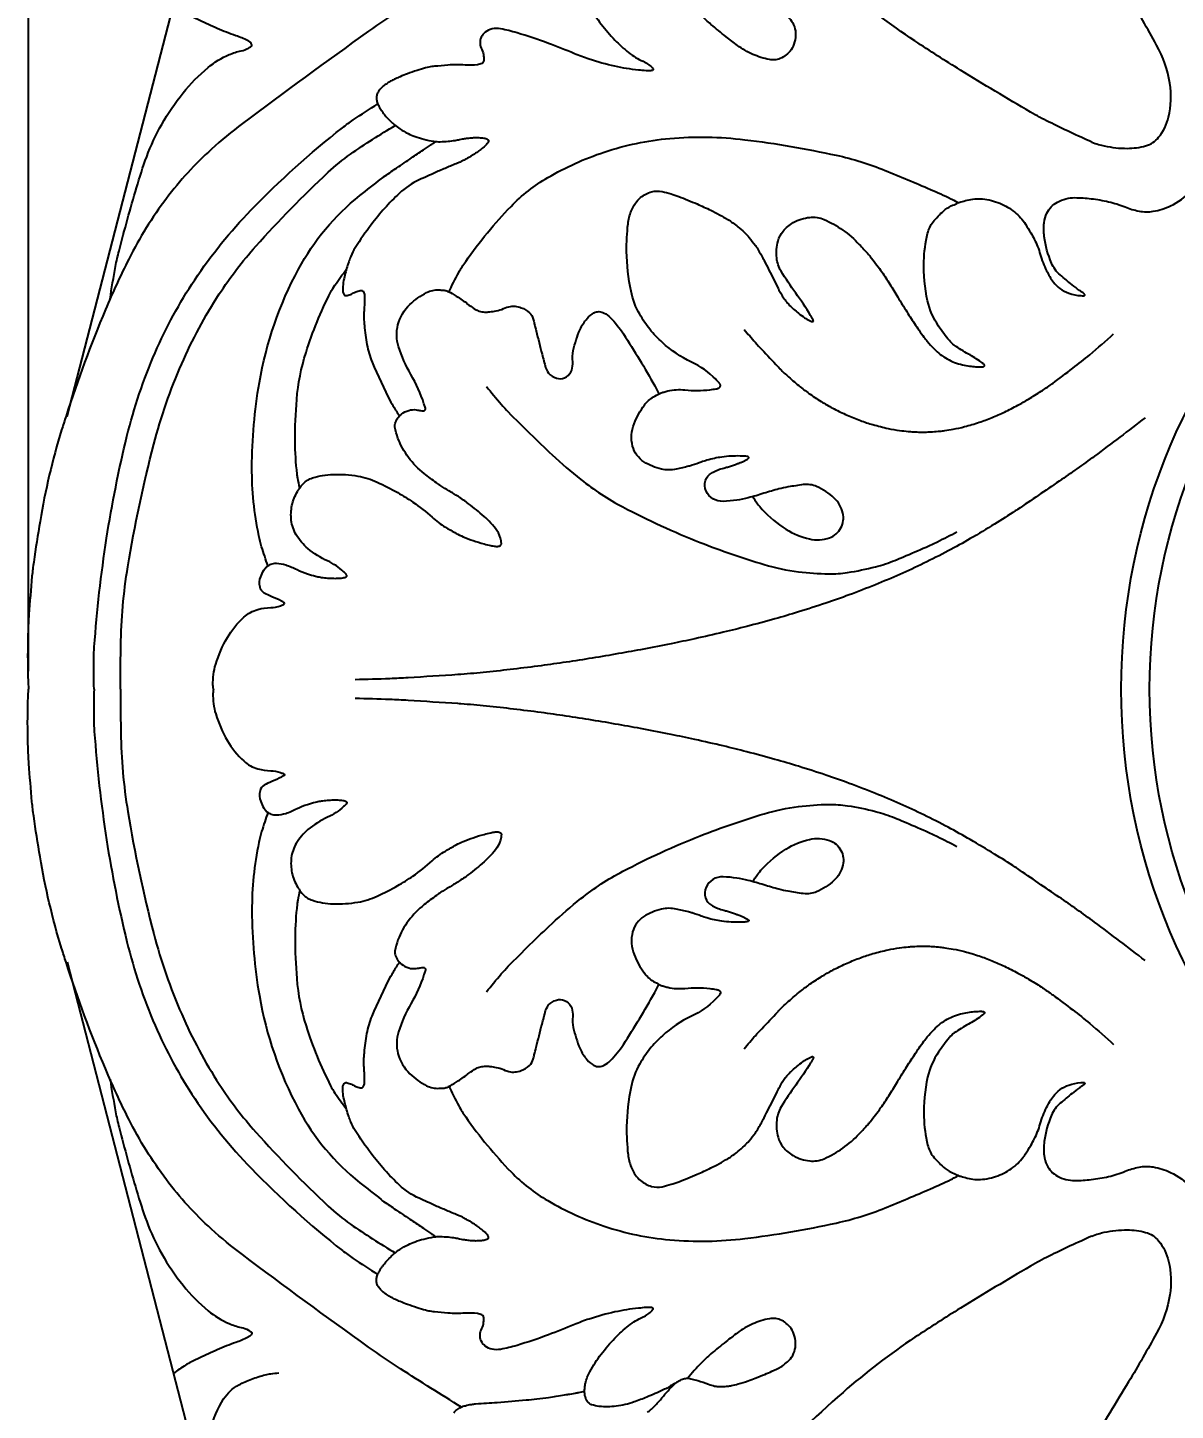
# Model space of a CAD drawing. Header units: millimetres. Extents: x 96 to 279, y 61 to 183.
# Drawn here: x 135.84 to 140.44, y 120.21 to 125.75 of the extents above; entities that cross this region are included whole.
import ezdxf

# ---------------------------------------------------------------- set-up
doc = ezdxf.new("R2010")
doc.units = ezdxf.units.MM
doc.layers.add('DIMENSIONS', color=4, linetype='Continuous')
doc.layers.add('PART', color=7, linetype='Continuous')
doc.styles.get("Standard").update_dxf_attribs({"font": 'arial.ttf'})
doc.dimstyles.new('BALMER1', dxfattribs={"dimscale": 0, "dimtxt": 0.09375, "dimasz": 0.125, "dimexe": 0.0625, "dimexo": 0.125, "dimgap": 0.0625, "dimtad": 1, "dimdec": 4, "dimlfac": -1, "dimzin": 3, "dimdsep": 46, "dimlunit": 4, "dimtxsty": 'Standard', "dimcen": 0.0625, "dimdle": 0.0625, "dimclrd": 256, "dimclre": 256, "dimclrt": 256, "dimadec": 0, "dimazin": 0, "dimtfac": 0.75, "dimtdec": 4, "dimtix": 1, "dimtmove": 2, "dimatfit": 3, "dimfxl": 1, "dimtolj": 1, "dimtzin": 3, "dimarcsym": 0})

# ---------------------------------------------------------------- blocks, each defined once
blk = doc.blocks.new('BALMERREPEAT206VI')
at = {"layer": 'PART'}
blk.add_line((-6.7195, 1.0919), (-5.5998, 5.4327), dxfattribs=at)
at = {"layer": 'PART', "flags": 128}
for points in [[(-2.3668, 5.3444, -0.000194), (-2.3501, 5.3683, -0.00036), (-2.3411, 5.3812, -0.000001), (-2.3191, 5.4126, -0.000191), (-2.319, 5.4127, -0.000279), (-2.3114, 5.4234, -0.000187), (-2.3001, 5.4395, -0.000429), (-2.2956, 5.4459, -0.000169), (-2.284, 5.4621, -0.001111), (-2.2759, 5.4736, -0.000541)], [(-2.6168, 2.1902, -0.00799), (-2.788, 2.2708, -0.017954), (-2.8623, 2.3107, -0.005914), (-3.1427, 2.4788, -0.008948), (-3.3247, 2.5954, -0.03276), (-3.6129, 2.8159, -0.025623), (-3.9459, 3.1387, -0.032157)], [(-4.396, 2.8954, -0.030425), (-4.3835, 2.8858, -0.013959), (-4.372, 2.8752, -0.010162), (-4.3568, 2.8598, -0.023116), (-4.3321, 2.8311, 0.0222), (-4.3074, 2.8024, 0.013644), (-4.2957, 2.7907, 0.012702), (-4.2825, 2.7787, 0.046598), (-4.2706, 2.7703, 0.042177), (-4.256, 2.7634, 0.06222), (-4.2397, 2.7596, 0.081265), (-4.2268, 2.7603, 0.010825), (-4.2168, 2.7628, 0.004927), (-4.1948, 2.7689, 0.020325), (-4.1516, 2.7833, -0.036605), (-4.1273, 2.7905, -0.038927), (-4.1141, 2.7923, -0.02528), (-4.0937, 2.7925, -0.017189), (-4.0755, 2.7912, -0.02036), (-4.0602, 2.7889, -0.021952), (-4.0323, 2.7822, -0.015409), (-3.9934, 2.7698, -0.006688), (-3.9641, 2.7589, -0.005102), (-3.926, 2.7439, -0.01252), (-3.8976, 2.7314, -0.009795), (-3.862, 2.7139, -0.046026), (-3.8569, 2.7107, -0.01012), (-3.8356, 2.6934, -0.183268), (-3.8037, 2.6361, -0.169075), (-3.8171, 2.5666, -0.146094), (-3.8582, 2.5279, -0.165299), (-3.9079, 2.521, -0.056479), (-3.9742, 2.5418, -0.055202), (-4.0356, 2.5774, -0.008971), (-4.0811, 2.6123, -0.006575), (-4.1417, 2.6619, -0.026048), (-4.1801, 2.6977, -0.016335), (-4.2363, 2.7598)], [(-2.6168, 2.1902, 0.017677), (-2.5897, 2.1809, 0.021234), (-2.5666, 2.175, 0.052645), (-2.4745, 2.1654, 0.065949), (-2.4011, 2.1752, 0.159509), (-2.349, 2.2095, 0.109038), (-2.3093, 2.2903, 0.101225), (-2.3044, 2.426, 0.08459), (-2.3574, 2.579, 0.009383), (-2.4692, 2.7737, 0.007266), (-2.6219, 3.0201, 0.004717), (-2.8143, 3.3147, 0.005304), (-2.9906, 3.5732, 0.040993), (-3.1995, 3.8257, 0.033105), (-3.5013, 4.0966, 0.052353), (-3.6948, 4.2181, 0.054823), (-3.9, 4.2922, 0.069606), (-4.1039, 4.3123, 0.102507), (-4.2397, 4.2783, 0.044263), (-4.3381, 4.2196, 0.063464), (-4.3965, 4.1648, 0.031649), (-4.4089, 4.1477, 0.020456), (-4.4253, 4.1193)], [(-4.9418, 3.1202, 0.000005), (-5.0192, 3.1369, 0.000361)], [(-5.1721, 2.8978, 0.061604), (-5.1594, 2.8856, 0.048355), (-5.1425, 2.8753, 0.052799), (-5.1254, 2.8692, 0.015343), (-5.1005, 2.8639, 0.023491), (-5.0841, 2.8618, 0.009159), (-5.0407, 2.8589, -0.007496), (-4.9974, 2.8561, -0.0026), (-4.882, 2.8463, -0.006932), (-4.8388, 2.8418, -0.003678), (-4.792, 2.8359, -0.00558), (-4.7612, 2.8314, -0.001265), (-4.7278, 2.8261, -0.003379), (-4.7153, 2.824, -0.000679), (-4.7142, 2.8238, -0.000027), (-4.685, 2.8186, -0.002051), (-4.6714, 2.8161, -0.001155), (-4.6472, 2.8116)], [(-6.152, 3.0229, 0.023885), (-6.1501, 2.989, 0.035019), (-6.1461, 2.9662, 0.080314), (-6.0933, 2.8422, 0.131471), (-6.0323, 2.7857, 0.031167), (-5.9824, 2.7633, 0.029135), (-5.9265, 2.7459, 0.023491), (-5.9037, 2.7413, 0.017198), (-5.8722, 2.7377)], [(-5.1409, 2.8747, 0.00639), (-5.3851, 2.7215, 0.011877), (-5.5133, 2.6343, 0.005856), (-6.018, 2.2644, 0.022783), (-6.1422, 2.162, 0.047664), (-6.3223, 1.9648, 0.044532), (-6.4731, 1.722, 0.008564), (-6.5215, 1.6218, 0.008527), (-6.5667, 1.5196, 0.021929), (-6.7245, 1.0935, 0.033798)], [(-4.2751, 2.7735, 0.010403), (-4.3128, 2.7958, 0.02015), (-4.333, 2.8061, 0.010084), (-4.3985, 2.8348, 0.013093), (-4.4499, 2.8545, 0.053493), (-4.5213, 2.8714, 0.057826), (-4.5892, 2.8721, 0.056394), (-4.6197, 2.8654, 0.116152), (-4.6327, 2.8572, 0.109916), (-4.6429, 2.8408, 0.080206), (-4.6477, 2.8148, 0.030521), (-4.647, 2.7973, 0.029011), (-4.644, 2.7792, 0.068866), (-4.6269, 2.7331, 0.040264), (-4.5815, 2.6628, 0.02861), (-4.5266, 2.5991, 0.032306), (-4.4715, 2.549, 0.063411), (-4.4137, 2.5139, -0.098162), (-4.3779, 2.4886, -0.016214), (-4.3733, 2.4834, -0.104371), (-4.3728, 2.4824, -0.162063), (-4.3729, 2.4801, -0.161702), (-4.3743, 2.4784, -0.074517), (-4.3772, 2.4771, -0.047286), (-4.3821, 2.4762, -0.011098), (-4.3886, 2.4759, -0.01128), (-4.3951, 2.4758, -0.018476), (-4.4018, 2.4761, -0.00412), (-4.4321, 2.4789, -0.028895), (-4.5264, 2.494, -0.025787), (-4.6295, 2.5223, -0.019761), (-4.6887, 2.5445, 0.011151), (-4.793, 2.5857, 0.014597), (-4.9185, 2.6279, 0.028654), (-4.9841, 2.6438, 0.098887), (-5.0182, 2.6433, 0.112525), (-5.0454, 2.6306, 0.118895), (-5.0618, 2.61, 0.12675), (-5.0663, 2.5858, 0.101624), (-5.0593, 2.5606, -0.100259), (-5.0521, 2.535, -0.029971), (-5.0518, 2.5165, -0.107794), (-5.0532, 2.5115, -0.164323), (-5.0593, 2.5056, -0.076223), (-5.0765, 2.5004, -0.053744), (-5.1266, 2.4988, 0.03914), (-5.1952, 2.4986, 0.003372), (-5.2494, 2.4938, 0.01782), (-5.2596, 2.4925, 0.021413), (-5.2843, 2.4873, 0.015075), (-5.3188, 2.4773, 0.010148), (-5.3574, 2.4639, 0.013147), (-5.3867, 2.4523, 0.009119), (-5.4045, 2.4443, 0.009291), (-5.4217, 2.4358, 0.023529), (-5.4341, 2.4285, 0.015687), (-5.4519, 2.4163, 0.045384), (-5.4626, 2.4068, 0.038358), (-5.4732, 2.3936, 0.074357), (-5.4794, 2.3807, 0.079376), (-5.4813, 2.3675, 0.059485), (-5.4794, 2.3527, 0.057582), (-5.4738, 2.3383, 0.018224), (-5.4637, 2.3204, 0.026336), (-5.4556, 2.3088, 0.010286), (-5.4432, 2.2935, 0.013361), (-5.4332, 2.2822, 0.01584), (-5.4242, 2.2732, 0.009799), (-5.4091, 2.2596, 0.03605), (-5.3875, 2.2434, 0.025839), (-5.3549, 2.2248, 0.029396), (-5.327, 2.2128, 0.024306), (-5.292, 2.2019, 0.025831), (-5.2523, 2.1938, 0.040472), (-5.2265, 2.1921, 0.018991), (-5.1937, 2.1937, 0.022536), (-5.1664, 2.1974, 0.007971), (-5.1484, 2.201, -0.011633), (-5.1362, 2.2033, -0.009744), (-5.1209, 2.2055, -0.007653), (-5.1014, 2.2077, -0.024298), (-5.0832, 2.2085, -0.019191), (-5.0602, 2.2076, -0.026039), (-5.0519, 2.2065, -0.023692), (-5.0428, 2.2043, -0.079529), (-5.0362, 2.2012, -0.135644), (-5.0333, 2.1979, -0.157543), (-5.0328, 2.1938, -0.101182), (-5.0353, 2.1878, -0.03201), (-5.0404, 2.1812, -0.031387), (-5.0464, 2.1751, -0.014656), (-5.0635, 2.1608, -0.016921), (-5.0792, 2.1493, -0.007043), (-5.0989, 2.1363, -0.011082), (-5.1116, 2.1285, -0.009566), (-5.1305, 2.118, -0.015181), (-5.1427, 2.1121, -0.009907), (-5.1565, 2.1061, 0.003094), (-5.2012, 2.0875, 0.004942), (-5.2445, 2.0687, 0.003242), (-5.31, 2.0389, 0.07944), (-5.3894, 1.9856, 0.044692), (-5.5025, 1.8597, 0.017898), (-5.5665, 1.7675, 0.051195), (-5.5843, 1.7324, 0.006044), (-5.5922, 1.711, 0.009416), (-5.5968, 1.6971, 0.020408), (-5.6113, 1.6436, 0.035472), (-5.6161, 1.612, 0.017619), (-5.6166, 1.602, 0.02191), (-5.6163, 1.594, 0.050929), (-5.615, 1.5868, 0.061692), (-5.6126, 1.5812, 0.118858), (-5.6088, 1.5772, 0.134245), (-5.604, 1.5757, 0.059796), (-5.5993, 1.5761, 0.029253), (-5.59, 1.5785, 0.051888), (-5.5728, 1.5863, -0.052678), (-5.5556, 1.594, -0.03303), (-5.5463, 1.5964, -0.066682), (-5.5416, 1.5967, -0.136441), (-5.5368, 1.5949, -0.118851), (-5.533, 1.5905, -0.050951), (-5.5304, 1.5839, -0.050797), (-5.5292, 1.5768, -0.00933), (-5.5288, 1.5675, -0.009312), (-5.5286, 1.5581, -0.01875), (-5.5293, 1.5442, 0.00903), (-5.5311, 1.5153, 0.032543), (-5.5299, 1.4559, 0.0251), (-5.5196, 1.3795, 0.052514), (-5.4988, 1.3096, 0.021646), (-5.4239, 1.1497, 0.018744), (-5.4137, 1.132, 0.008429), (-5.3891, 1.0938)], [(-6.5482, 1.5622, -0.008425), (-6.5262, 1.6923, -0.017316), (-6.5122, 1.755, -0.007976), (-6.4422, 2.0079, -0.016081), (-6.4015, 2.1315, -0.042071), (-6.3413, 2.2612, -0.039456), (-6.2556, 2.3872, -0.050147), (-6.1554, 2.4892, -0.072744), (-6.0712, 2.5407, -0.048718), (-6.0235, 2.5558, 0.076128), (-5.9935, 2.5671, 0.022503), (-5.9826, 2.574, 0.112579), (-5.9808, 2.5759, 0.189766), (-5.9802, 2.58, 0.120256), (-5.9831, 2.5858, 0.056261), (-5.9887, 2.591, 0.040197), (-5.9979, 2.5967, 0.037333), (-6.0439, 2.6162, -0.023162), (-6.1188, 2.6455, -0.004211), (-6.1546, 2.6619, -0.002214), (-6.2224, 2.6938, -0.031785), (-6.2459, 2.7069, -0.014546), (-6.2943, 2.7401)], [(-6.6123, 0, -0.00611), (-6.613, 0.123, -0.016298), (-6.6113, 0.1691, -0.020734), (-6.5621, 0.6038, -0.021772), (-6.4804, 1.0124, -0.041922), (-6.3677, 1.347, -0.044572), (-6.2091, 1.6388, -0.04592), (-5.9834, 1.9187, -0.033526), (-5.618, 2.2479, -0.019035), (-5.5743, 2.2797, -0.008772), (-5.476, 2.3431)], [(-6.5062, 0, -0.00075), (-6.5066, 0.0086, -0.003679), (-6.5066, 0.0103, -0.008939), (-6.5068, 0.034, -0.001516), (-6.5052, 0.1737, -0.037058), (-6.4771, 0.4902, -0.023483), (-6.3729, 0.9802, -0.038589), (-6.2614, 1.3019, -0.041274), (-6.1106, 1.5823, -0.038428), (-5.9645, 1.7734, -0.022283), (-5.6748, 2.0697, -0.035721), (-5.5853, 2.1422, -0.019319), (-5.4062, 2.2572)], [(-5.9159, 0.4937, -0.012527), (-5.9412, 0.5701, -0.02245), (-5.9523, 0.6137, -0.05202), (-5.98, 0.8876, -0.041966), (-5.9503, 1.2272, -0.080691), (-5.7935, 1.6821, -0.101678), (-5.5479, 1.9763, -0.001848), (-5.4631, 2.0433, -0.015248), (-5.4526, 2.0511, -0.000248), (-5.4039, 2.0846, -0.002831), (-5.3996, 2.0875, -0.000487), (-5.3703, 2.1072, 0.001677), (-5.341, 2.1269, 0.000376), (-5.2933, 2.1591, 0.001137), (-5.2776, 2.1699, 0.000132), (-5.2599, 2.182, 0.000352), (-5.2532, 2.1865, 0.000012), (-5.2529, 2.1868, 0.000001), (-5.2461, 2.1914, 0.000163), (-5.2455, 2.1918, 0.000043), (-5.2435, 2.1932)], [(-5.1925, 1.5873, -0.015763), (-5.1513, 1.6689, -0.027998), (-5.1241, 1.7126, -0.019371), (-5.0366, 1.8276, -0.019827), (-4.9425, 1.933, -0.068669), (-4.7957, 2.0482, -0.051615), (-4.57, 2.1503, -0.05858), (-4.3067, 2.205, -0.052277), (-4.0056, 2.2, -0.023551), (-3.6398, 2.1378, -0.042823), (-3.4446, 2.0773, -0.005165), (-3.2632, 2.0012, -0.011243), (-3.181, 1.9636, -0.006877), (-3.1746, 1.9603, -0.001892), (-3.1513, 1.9481)], [(-3.9755, 0.7718, 0.020648), (-3.9555, 0.7425, 0.024942), (-3.9368, 0.7199, 0.067939), (-3.8413, 0.6404, 0.083127), (-3.7472, 0.6015, 0.141795), (-3.6671, 0.6059, 0.189943), (-3.6211, 0.6457, 0.179804), (-3.6135, 0.7051, 0.150483), (-3.6491, 0.7663, 0.085411), (-3.7188, 0.8114, 0.133497), (-3.7719, 0.8188, 0.012184), (-3.8324, 0.8095, 0.019722), (-3.8694, 0.8015, 0.012786), (-3.93, 0.784, -0.012392), (-3.9926, 0.766, -0.028875), (-4.0385, 0.7567, -0.024934), (-4.0925, 0.7518, -0.14576), (-4.1343, 0.7624, -0.155718), (-4.1611, 0.7928, -0.176395), (-4.1639, 0.8353, -0.198434), (-4.1401, 0.8651, -0.012079), (-4.1195, 0.8758, -0.039268), (-4.1129, 0.8784, -0.005459), (-4.0903, 0.8851, 0.008748), (-4.0762, 0.8894, 0.002468), (-4.0438, 0.9, 0.007057), (-4.0326, 0.9039, 0.008651), (-4.0251, 0.9068, 0.00529), (-4.0129, 0.9119, 0.015544), (-4.008, 0.9141, 0.007438), (-3.998, 0.9194, 0.051954), (-3.9923, 0.9233, 0.118422), (-3.9905, 0.9257, 0.228181), (-3.9906, 0.9281, 0.165075), (-3.993, 0.9302, 0.056606), (-3.9973, 0.9316, 0.030469), (-4.0057, 0.9326, 0.005721), (-4.0142, 0.9331, 0.004758), (-4.0245, 0.9334, 0.020129), (-4.0613, 0.9328, 0.019813), (-4.0986, 0.9292, 0.019033), (-4.1278, 0.9241, 0.018207), (-4.1579, 0.9164, 0.018085), (-4.1808, 0.9088, -0.011554), (-4.2164, 0.8964, -0.01856), (-4.2312, 0.8923, -0.005561), (-4.2811, 0.8808, -0.11059), (-4.3399, 0.8811, -0.085065), (-4.4102, 0.9104, -0.19035), (-4.4554, 0.9724, -0.159748), (-4.4496, 1.0628, -0.061849), (-4.4086, 1.1371, -0.106464), (-4.3716, 1.1703, -0.006266), (-4.3487, 1.183, -0.031582), (-4.344, 1.1852, -0.018423), (-4.3307, 1.1897, -0.015805), (-4.3149, 1.194, -0.085717), (-4.2458, 1.1981, 0.059447), (-4.1463, 1.1989, 0.004165), (-4.1209, 1.2023, 0.030263), (-4.1174, 1.203, 0.035304), (-4.1131, 1.2045, 0.033402), (-4.1088, 1.2067, 0.073159), (-4.1064, 1.2087, 0.06305), (-4.1044, 1.2115, 0.173713), (-4.1037, 1.2164, 0.09689), (-4.107, 1.2242, 0.042731), (-4.109, 1.2268, 0.007217), (-4.1224, 1.2406, 0.084505), (-4.2201, 1.3098, -0.07195), (-4.3365, 1.3879, -0.039949), (-4.3864, 1.4408, -0.040069), (-4.4271, 1.5008, -0.077827), (-4.4618, 1.5929, -0.047616), (-4.4794, 1.752, -0.031512), (-4.474, 1.8634, -0.06791), (-4.4613, 1.9137, -0.056094), (-4.4441, 1.9456, -0.067321), (-4.4237, 1.968, -0.105466), (-4.3794, 1.9913, -0.12589), (-4.3373, 1.9924, -0.016489), (-4.3017, 1.9829, -0.018544), (-4.2707, 1.9724, -0.009666), (-4.1976, 1.9427, -0.012573), (-4.1425, 1.9175, -0.022499), (-4.0748, 1.8805, -0.034606), (-4.0338, 1.8516, -0.021046), (-4.0079, 1.8287, -0.025968), (-3.9888, 1.8083, -0.017655), (-3.964, 1.7766, -0.029173), (-3.9509, 1.7561, -0.007258), (-3.9291, 1.7161, -0.003866), (-3.8901, 1.6402, -0.004666), (-3.8715, 1.6025, 0.010064), (-3.8626, 1.5851, 0.022677), (-3.8562, 1.5742, 0.015018), (-3.8452, 1.5585, 0.019159), (-3.835, 1.5459, 0.016229), (-3.822, 1.5319, 0.017767), (-3.8106, 1.5212, 0.011283), (-3.7917, 1.5055, 0.021504), (-3.7666, 1.4871, 0.030342), (-3.7475, 1.476, 0.018855), (-3.7416, 1.4734, 0.029908), (-3.7378, 1.4721, 0.076643), (-3.7341, 1.4716, 0.175595), (-3.7326, 1.4723, 0.184385), (-3.7318, 1.4738, 0.103204), (-3.7321, 1.4767, 0.027873), (-3.7337, 1.4812, 0.03106), (-3.7357, 1.4849, 0.003505), (-3.736, 1.4855, 0.000174), (-3.7427, 1.4964, 0.018835), (-3.8025, 1.5859, -0.01938), (-3.8605, 1.673, -0.111549), (-3.8786, 1.7265, -0.091741), (-3.8732, 1.7947, -0.108992), (-3.8531, 1.8335, -0.088585), (-3.812, 1.868, -0.106145), (-3.746, 1.8891, -0.127259), (-3.6886, 1.8802, -0.052051), (-3.6141, 1.8384, -0.050855), (-3.5481, 1.7809, -0.003411), (-3.5108, 1.7404, -0.017555), (-3.5039, 1.7322, -0.011445), (-3.4624, 1.6771, -0.013389), (-3.4293, 1.6283, -0.008824), (-3.3976, 1.5767, 0.007796), (-3.3619, 1.5183, 0.006387), (-3.3267, 1.4642, 0.006209), (-3.2891, 1.4096, 0.024977), (-3.2758, 1.3927, 0.013082), (-3.2482, 1.3625, 0.073489), (-3.1955, 1.3219, 0.07523), (-3.1347, 1.299, 0.008772), (-3.1064, 1.2935, 0.01997), (-3.0939, 1.2918, 0.011711), (-3.0712, 1.2902, 0.021632), (-3.0589, 1.2901, 0.035895), (-3.0522, 1.2908, 0.064878), (-3.0487, 1.292, 0.131928), (-3.0463, 1.294, 0.200464), (-3.0459, 1.296, 0.114422), (-3.047, 1.2985, 0.062384), (-3.0504, 1.3021, 0.009092), (-3.0521, 1.3033, 0.001732), (-3.0609, 1.3099, 0.035125), (-3.1108, 1.3416, -0.031193), (-3.1672, 1.3768, -0.065141), (-3.187, 1.3953, -0.024234), (-3.2304, 1.4533, -0.09306), (-3.274, 1.5543, -0.063848), (-3.289, 1.7133, -0.049462), (-3.2742, 1.825, -0.110737), (-3.2521, 1.8707, -0.044118), (-3.2109, 1.914, -0.070671), (-3.1796, 1.9346, -0.005841), (-3.1571, 1.9449, -0.015646), (-3.1486, 1.9483, -0.019011), (-3.1413, 1.9507, -0.00551), (-3.1157, 1.9577, -0.087565), (-3.0543, 1.9628, -0.075359), (-2.9849, 1.9455, -0.073082), (-2.9254, 1.9099, -0.077851), (-2.882, 1.8614, -0.011219), (-2.8609, 1.827, -0.015673), (-2.8471, 1.8016, -0.045905), (-2.8231, 1.7408, 0.042442), (-2.7977, 1.6749, 0.047811), (-2.7702, 1.6298, 0.069835), (-2.7446, 1.6041, 0.080228), (-2.709, 1.5852, 0.064791), (-2.6603, 1.5755, 0.013112), (-2.6489, 1.575, 0.10861), (-2.6476, 1.5752, 0.127981), (-2.6451, 1.5772, 0.252675), (-2.6448, 1.5789, 0.105269), (-2.6463, 1.5814, 0.041319), (-2.6519, 1.5863, 0.004783), (-2.6563, 1.5895, -0.002212), (-2.6658, 1.5964, -0.010929), (-2.6954, 1.619, -0.006578), (-2.7431, 1.6583, -0.119331), (-2.7783, 1.7062, -0.064181), (-2.8071, 1.8118, -0.06168), (-2.8079, 1.8675, -0.087563), (-2.7969, 1.9053, -0.152733), (-2.7545, 1.9499, -0.128876), (-2.6843, 1.9679, -0.028386), (-2.6193, 1.9638, -0.026142), (-2.5496, 1.9517, -0.041606), (-2.4832, 1.9307, 0.049987), (-2.4276, 1.9141, 0.089683), (-2.3706, 1.9134, 0.070026), (-2.3012, 1.9354, 0.083388), (-2.2193, 1.9931, 0.087013)], [(-5.7887, 0.8062, -0.006973), (-5.7964, 0.845, -0.016771), (-5.7989, 0.8613, -0.027384), (-5.8069, 0.994, -0.022014), (-5.8006, 1.1592, -0.056037), (-5.7635, 1.348, -0.041385), (-5.6648, 1.5888, -0.033082), (-5.6475, 1.6179, -0.014581), (-5.602, 1.6799)], [(-6.1345, 0, -0.007267), (-6.1356, 0.0107, -0.013445), (-6.136, 0.0165, -0.083054), (-6.1251, 0.0993, -0.059128), (-6.0781, 0.2064, -0.073318), (-6.0125, 0.2878, -0.119498), (-5.956, 0.3192, -0.063593), (-5.905, 0.3266, 0.081872), (-5.8656, 0.3337, 0.009906), (-5.8537, 0.3382, 0.069363), (-5.8521, 0.3391, 0.147026), (-5.8493, 0.3431, 0.321144), (-5.85, 0.3454, 0.037939), (-5.8507, 0.3458, 0.002646), (-5.862, 0.352, 0.026435), (-5.9002, 0.37, -0.032655), (-5.9309, 0.3849, -0.213895), (-5.9477, 0.4078, -0.13947), (-5.9449, 0.4502, -0.050286), (-5.9325, 0.4762, -0.083212), (-5.9211, 0.4894, -0.03008), (-5.9113, 0.4966, -0.04627), (-5.9043, 0.5002, -0.109376), (-5.8821, 0.504, -0.064641), (-5.8449, 0.4974, -0.044127), (-5.7995, 0.4785, 0.048479), (-5.758, 0.4617, 0.005011), (-5.7253, 0.4523, 0.017137), (-5.7156, 0.45, 0.018436), (-5.696, 0.4468, 0.014521), (-5.6709, 0.4444, 0.017407), (-5.6468, 0.4436, 0.019376), (-5.6251, 0.4444, 0.02261), (-5.6164, 0.4455, 0.024374), (-5.6084, 0.4473, 0.078804), (-5.6026, 0.4499, 0.146753), (-5.6004, 0.4526, 0.164223), (-5.6002, 0.4558, 0.102766), (-5.6023, 0.4603, 0.036996), (-5.6034, 0.4614, 0.004392), (-5.6127, 0.4703, 0.081803), (-5.6772, 0.5133, -0.068438), (-5.7556, 0.5625, -0.085401), (-5.8026, 0.6181, -0.102266), (-5.8223, 0.6758, -0.083869), (-5.8197, 0.7356, -0.083248), (-5.7976, 0.7916, -0.023208), (-5.785, 0.8105, -0.033417), (-5.7748, 0.8226, -0.125761), (-5.7373, 0.8456, -0.065978), (-5.6555, 0.8597, -0.052698), (-5.5557, 0.853, -0.065463), (-5.4787, 0.8289, -0.018992), (-5.3962, 0.7868, -0.024609), (-5.3355, 0.7488, -0.03022), (-5.2587, 0.6881, 0.044757), (-5.2055, 0.6485, 0.01448), (-5.1624, 0.6238, 0.02268), (-5.1338, 0.61, 0.017626), (-5.094, 0.5948, 0.016527), (-5.0506, 0.5815, 0.013073), (-5.0233, 0.5748, 0.021334), (-5.0063, 0.5719, 0.040917), (-4.997, 0.5715, 0.052305), (-4.9898, 0.5725, 0.115111), (-4.9849, 0.575, 0.10977), (-4.9815, 0.5796, 0.119514), (-4.9809, 0.5825, 0.03157), (-4.9821, 0.5934, 0.108791), (-4.9992, 0.6351, 0.063816), (-5.0501, 0.6917, 0.013902), (-5.1128, 0.7426, 0.022628), (-5.1534, 0.771, 0.009428), (-5.1916, 0.7941, -0.011384), (-5.2231, 0.8134, -0.016865), (-5.2413, 0.826, -0.006138), (-5.2897, 0.8629, -0.066405), (-5.3529, 0.9276, -0.068831), (-5.3951, 1.004, -0.051931), (-5.4072, 1.0492, -0.132622), (-5.4053, 1.0677, -0.026427), (-5.4001, 1.0792, -0.042417), (-5.396, 1.0859, -0.035695), (-5.3904, 1.0924, -0.023867), (-5.3809, 1.101, -0.101), (-5.352, 1.1163, -0.109149), (-5.3218, 1.1184, -0.010643), (-5.3118, 1.1167, 0.014765), (-5.3045, 1.1155, 0.009226), (-5.2958, 1.1145, 0.022267), (-5.2922, 1.1143, 0.160146), (-5.2887, 1.1154, 0.144854), (-5.2862, 1.1186, 0.089962), (-5.2854, 1.1228, 0.068237), (-5.2862, 1.1284, 0.013212), (-5.2864, 1.1292, 0.000757), (-5.291, 1.143, 0.050032), (-5.3433, 1.2598, -0.052117), (-5.393, 1.3722, -0.145425), (-5.3951, 1.4593, -0.13433), (-5.3474, 1.5403, -0.077509), (-5.2803, 1.588, -0.12722), (-5.2307, 1.5985, -0.005789), (-5.2128, 1.5975, -0.037923), (-5.2101, 1.5972, -0.018829), (-5.1964, 1.5936, -0.042437), (-5.1905, 1.5912, -0.021984), (-5.1854, 1.5884, -0.003475), (-5.1542, 1.5689, -0.026986), (-5.1109, 1.538, 0.041964), (-5.0824, 1.519, 0.071125), (-5.0653, 1.5125, 0.055834), (-5.0422, 1.5099, 0.027702), (-5.027, 1.5108, 0.016647), (-5.0019, 1.5145, 0.063754), (-4.9727, 1.5237, -0.065321), (-4.9443, 1.5326, -0.074108), (-4.9263, 1.533, -0.052686), (-4.9017, 1.5273, -0.107408), (-4.8688, 1.5073, -0.140491), (-4.8538, 1.4816, -0.002058), (-4.8493, 1.464, 0.001217), (-4.8419, 1.4342, 0.001517), (-4.8181, 1.3413, 0.002607), (-4.8038, 1.2874, 0.152499), (-4.7856, 1.2587, 0.139093), (-4.7518, 1.2434, 0.183317), (-4.7208, 1.2502, 0.166023), (-4.6993, 1.2776, 0.11194), (-4.6956, 1.3104, -0.081696), (-4.6932, 1.3553, -0.047165), (-4.6661, 1.4397, -0.079775), (-4.6379, 1.4842, -0.082044), (-4.6103, 1.5068, -0.144354), (-4.5903, 1.5115, -0.106577), (-4.5691, 1.5058, -0.077812), (-4.545, 1.4881, -0.051254), (-4.492, 1.4225, -0.017812), (-4.3672, 1.2151, -0.004079), (-4.361, 1.2037, -0.00222), (-4.3499, 1.1826)], [(-4.0092, 1.4406, 0.005284), (-3.964, 1.3877, 0.009745), (-3.9386, 1.3598, 0.00082), (-3.8743, 1.292, 0.00552), (-3.8647, 1.282, 0.015565), (-3.8309, 1.2501, 0.011835), (-3.7842, 1.2105, 0.017885), (-3.7443, 1.1807, 0.014986), (-3.6945, 1.1482, 0.016459), (-3.6481, 1.122, 0.015391), (-3.5968, 1.0972, 0.016952), (-3.5434, 1.0755, 0.018584), (-3.4933, 1.0592, 0.016086), (-3.4322, 1.0438, 0.021875), (-3.3865, 1.036, 0.006341), (-3.3517, 1.032, 0.011565), (-3.3326, 1.0305, 0.008674), (-3.303, 1.0294, 0.010553), (-3.2787, 1.0295, 0.010706), (-3.2542, 1.0306, 0.008947), (-3.225, 1.033, 0.011664), (-3.2054, 1.0354, 0.006778), (-3.1719, 1.0409, 0.020963), (-3.1258, 1.051, 0.016272), (-3.0676, 1.0685, 0.015469), (-3.0163, 1.0875, 0.015551), (-2.9666, 1.1095, 0.010575), (-2.9127, 1.1368, 0.01306), (-2.8701, 1.161, 0.008404), (-2.8196, 1.1926, 0.01017), (-2.7789, 1.2202, 0.006735), (-2.7733, 1.2243, 0.000471), (-2.6929, 1.2848, 0.013881), (-2.6246, 1.3392, 0.00955), (-2.5293, 1.4228)], [(-5.0412, 1.2121, 0.007043), (-4.9816, 1.1407, 0.015709), (-4.9534, 1.1099, 0.012134), (-4.778, 0.9384, 0.01955), (-4.6625, 0.839, 0.046736), (-4.4944, 0.7293, 0.027481), (-4.1846, 0.5873, 0.021455), (-3.9285, 0.499, 0.041411), (-3.7909, 0.4702, 0.026753), (-3.6707, 0.4617, 0.042615), (-3.5951, 0.4669, 0.024248), (-3.4829, 0.4899, 0.033787), (-3.4049, 0.5156, 0.004731), (-3.371, 0.5298, 0.001765), (-3.2806, 0.5689, 0.011714), (-3.2348, 0.5902, 0.006798), (-3.1572, 0.6298)], [(-6.7245, 1.0935, 0.002826), (-6.7421, 1.0376, 0.033798), (-6.8285, 0.6718, 0.004734), (-6.854, 0.5088, 0.013572), (-6.8608, 0.4517, 0.005044), (-6.8732, 0.2982, 0.01132), (-6.8766, 0.2297, 0.002951), (-6.878, 0.1593, 0.005101), (-6.8781, 0.1185, 0.004607), (-6.8772, 0.0623, 0.004717), (-6.8753, 0.0075, 0.008181), (-6.8753, 0.0068, 0.000813), (-6.8748, 0)], [(-2.4036, 1.0865, -0.006442), (-2.6058, 0.9332, -0.009427), (-2.7472, 0.8329, -0.000219), (-2.9146, 0.7189, -0.004465), (-2.9229, 0.7134, -0.00722), (-3.0059, 0.6607, -0.006259), (-3.1032, 0.6027, -0.009408), (-3.1922, 0.5532, -0.008763), (-3.2896, 0.5037, -0.008846), (-3.3858, 0.459, -0.008896), (-3.4829, 0.418, -0.006894), (-3.5884, 0.3773, -0.007858), (-3.6819, 0.3443, -0.005732), (-3.7917, 0.309, -0.006758), (-3.8856, 0.2813, -0.004709), (-3.9986, 0.2508, -0.005701), (-4.0925, 0.2276, -0.003735), (-4.2062, 0.2017, -0.004465), (-4.3017, 0.1816, -0.003036), (-4.4109, 0.1603, -0.003298), (-4.5118, 0.142, -0.003127), (-4.6174, 0.1242, -0.003168), (-4.722, 0.1079, -0.003972), (-4.8217, 0.0939, -0.003583), (-4.9325, 0.0799, -0.004498), (-5.0407, 0.0681, -0.004754), (-5.1434, 0.0588, -0.004224), (-5.1551, 0.058, -0.000248), (-5.3549, 0.0453, -0.00693), (-5.4273, 0.0417, -0.003592), (-5.5671, 0.0378)]]:
    blk.add_lwpolyline(points, format="xyb", dxfattribs=at)
blk = doc.blocks.new('*D123')
at = {"layer": 'Defpoints', "color": 0, "transparency": 16777216}
for p in [(149.5957, 131.0299), (135.8457, 123.0492), (149.5957, 123.0492)]:
    blk.add_point(p, dxfattribs=at)
at = {"layer": 'DIMENSIONS', "lineweight": -2, "transparency": 16777216}
for p, q in [((135.8457, 123.1742), (135.8457, 131.0924)), ((149.5957, 123.1742), (149.5957, 131.0924)), ((135.9707, 131.0299), (149.4707, 131.0299))]:
    blk.add_line(p, q, dxfattribs=at)
at = {"layer": 'DIMENSIONS', "transparency": 16777216}
for points in [[(135.9707, 131.0508), (135.9707, 131.0091), (135.8457, 131.0299)], [(149.4707, 131.0508), (149.4707, 131.0091), (149.5957, 131.0299)]]:
    blk.add_solid(points, dxfattribs=at)
at = {"layer": 'DIMENSIONS', "transparency": 16777216, "insert": (142.7207, 131.1393), "char_height": 0.09375, "attachment_point": 5}
blk.add_mtext('\\A1;D', dxfattribs=at)

msp = doc.modelspace()

# ---------------------------------------------------------------- linework, layer by layer
for radius in [2.49894, 2.3852]:
    msp.add_circle((142.72066, 123.10227), radius)

# ---------------------------------------------------------------- block references
msp.add_blockref('BALMERREPEAT206VI', (142.72066, 123.10227))
at = {"xscale": -1, "rotation": 180}
msp.add_blockref('BALMERREPEAT206VI', (142.72066, 123.10227), dxfattribs=at)

# ---------------------------------------------------------------- dimensions: what is measured, and where the dimension line sits
at = {"layer": 'DIMENSIONS'}
dim = msp.add_linear_dim(base=(149.59566, 131.02995), p1=(135.84566, 123.04921), p2=(149.59566, 123.04921), text='D', dimstyle='BALMER1', override={"dimscale": 1}, dxfattribs=at)
dim.commit()
dim.dimension.update_dxf_attribs({"geometry": '*D123', "text_midpoint": (142.72066, 131.13932)})

doc.saveas('drawing.dxf')
